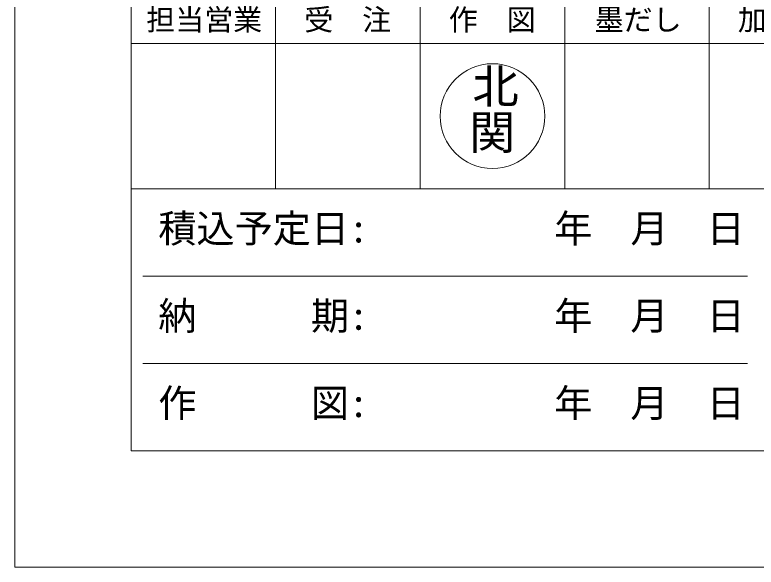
# Model space of a CAD drawing. Units: millimetres, scale not verified. Extents: x -2970 to 2970, y -2100 to 2100.
# Drawn here: x -2970 to -1695, y -2100 to -1151 of the extents above; entities that cross this region are included whole.
import ezdxf
from ezdxf.enums import TextEntityAlignment as Align

# ---------------------------------------------------------------- set-up
doc = ezdxf.new("R2010")
doc.units = ezdxf.units.MM
doc.header["$LTSCALE"] = 20
for name, color, linetype, lineweight in [('0-0_D-TTL', 7, 'Continuous', 9), ('0-1_Defpoints', 7, 'Continuous', 9), ('0-2_D-TTL-FRAM1', 134, 'Continuous', 9), ('0-3_D-TTL-TXT', 7, 'Continuous', 9)]:
    doc.layers.add(name, color=color, linetype=linetype, lineweight=lineweight)
doc.styles.add('HG正楷書体-PRO', font='')
doc.styles.add('ＭＳ ゴシック', font='')
doc.styles.get('HG正楷書体-PRO').set_extended_font_data('HG正楷書体-PRO')
doc.styles.get('ＭＳ ゴシック').set_extended_font_data('MS Gothic')

# ---------------------------------------------------------------- blocks, each defined once
blk = doc.blocks.new('A$C4DE05FD1')
at = {"layer": '0-0_D-TTL', "color": 134}
for p, q in [((4000, 79000), (4000, 4000)), ((4000, 4000), (114800, 4000))]:
    blk.add_line(p, q, dxfattribs=at)
at = {"layer": '0-1_Defpoints', "color": 134}
for p, q in [((0, 84000), (0, 0)), ((0, 0), (118800, 0))]:
    blk.add_line(p, q, dxfattribs=at)
blk = doc.blocks.new('A$C4FCE4497')
at = {"layer": '0-2_D-TTL-FRAM1'}
for p, q in [((0, 39000), (0, 0)), ((4971.4, 15400), (4971.4, 9000)), ((9942.9, 15400), (9942.9, 9000)), ((14914.3, 15400), (14914.3, 9000)), ((19885.7, 15400), (19885.7, 9000)), ((0, 14000), (34800, 14000)), ((0, 9000), (34800, 9000)), ((400, 6000), (21200, 6000)), ((400, 3000), (21200, 3000)), ((0, 0), (34800, 0))]:
    blk.add_line(p, q, dxfattribs=at)
at = {"layer": '0-3_D-TTL-TXT', "style": 'ＭＳ ゴシック'}
for s, height, p in [('担当営業', 731.2, (518.7, 14228.4)), ('受\u3000注', 731.2, (5955, 14228.4)), ('作\u3000図', 731.2, (10926.4, 14228.4)), ('墨だし', 731.2, (15944.3, 14228.4)), ('加\u3000工', 731.2, (20869.3, 14228.4)), ('積込予定日:', 962.2, (934.6, 6867.9)), ('納\u3000\u3000\u3000期:', 962.2, (934.6, 3867.9)), ('作\u3000\u3000\u3000図:', 962.2, (934.6, 867.9))]:
    blk.add_text(s, height=height, dxfattribs=at).set_placement(p, align=Align.BOTTOM_LEFT)

msp = doc.modelspace()

# ---------------------------------------------------------------- linework, layer by layer
at = {"layer": '0-3_D-TTL-TXT', "color": 1}
msp.add_circle((-2148.57, -1325), 90, dxfattribs=at)

# ---------------------------------------------------------------- block references
at = {"layer": '0-0_D-TTL', "xscale": 0.05, "yscale": 0.05}
for name, p in [('A$C4DE05FD1', (-2970, -2100)), ('A$C4FCE4497', (-2770, -1900))]:
    msp.add_blockref(name, p, dxfattribs=at)

# ---------------------------------------------------------------- texts
at = {"layer": '0-3_D-TTL-TXT', "color": 1, "style": 'HG正楷書体-PRO'}
for s, p in [('北', (-2182.98, -1320.42)), ('関', (-2188.81, -1399.42))]:
    msp.add_text(s, height=58.36, dxfattribs=at).set_placement(p, align=Align.BOTTOM_LEFT)
at = {"layer": '0-3_D-TTL-TXT', "style": 'ＭＳ ゴシック'}
for p in [(-2042.34, -1556.61), (-2042.34, -1706.61), (-2042.34, -1856.61)]:
    msp.add_text('年  月  日', height=48.09, dxfattribs=at).set_placement(p, align=Align.BOTTOM_LEFT)

doc.saveas('drawing.dxf')
